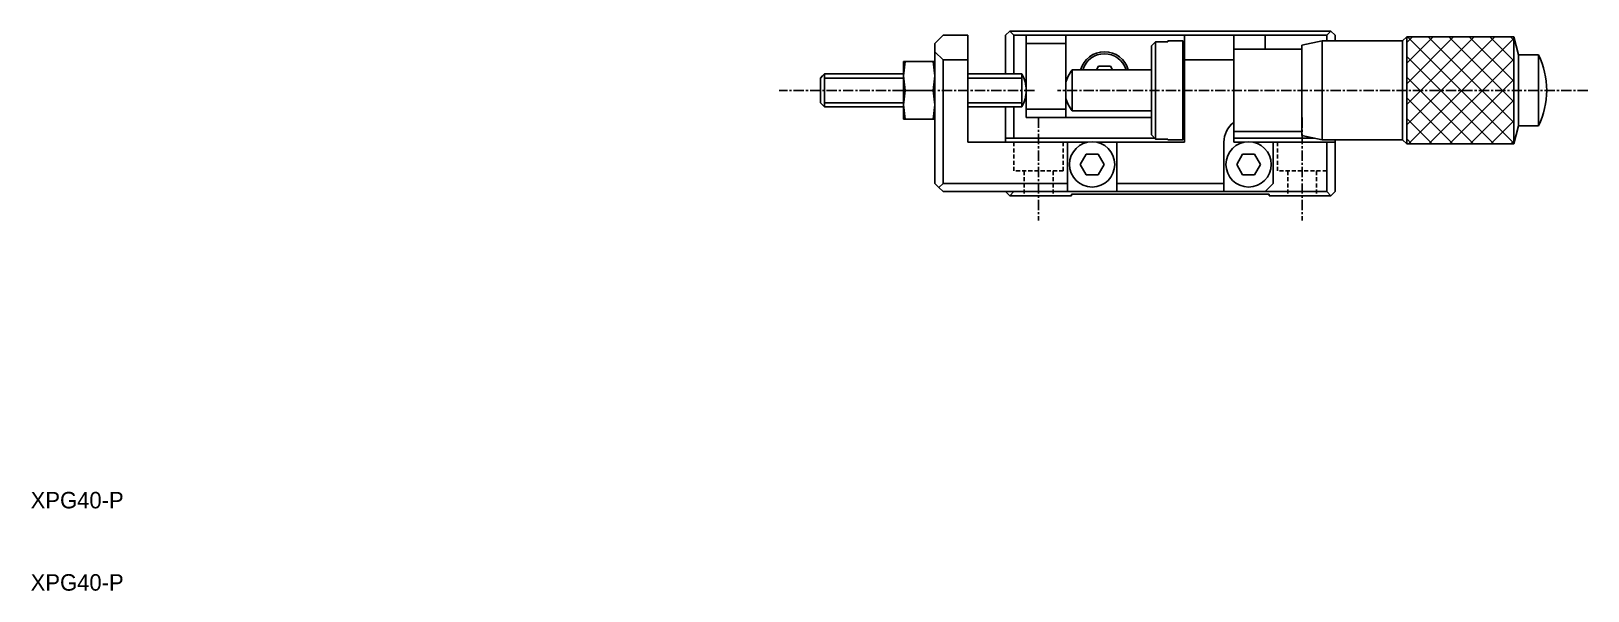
# Model space of a CAD drawing. Extents: x 10 to 379, y 10 to 238.
# Drawn here: x 10.1 to 199.1, y 10 to 78 of the extents above; entities that cross this region are included whole.
import ezdxf

# ---------------------------------------------------------------- set-up
doc = ezdxf.new("R2010")
doc.units = 0
doc.linetypes.add('CENTER', pattern=[2, 1.25, -0.25, 0.25, -0.25])
doc.linetypes.add('DASHED', pattern=[0.75, 0.5, -0.25])
doc.layers.get('0').update_dxf_attribs({"linetype": 'CONTINUOUS'})
doc.layers.add('CENTER', color=1, linetype='CENTER')
doc.styles.get("Standard").update_dxf_attribs({"font": 'FGP教科書体NT-M'})

msp = doc.modelspace()

# ---------------------------------------------------------------- linework, layer by layer
at = {"color": 7, "linetype": 'CONTINUOUS'}
for p, q in [((128.899997, 78), (128.399997, 77.5)), ((129.399997, 77.5), (128.899997, 78)), ((128.899997, 78), (167.899997, 78)), ((167.899997, 78), (167.399997, 77.5)), ((168.399997, 77.5), (167.899997, 78)), ((120.799997, 77.5), (119.799997, 76.5)), ((119.799997, 75.5), (119.799997, 76.5)), ((120.799997, 77.5), (123.799997, 77.5)), ((123.799997, 77.5), (123.799997, 74.5)), ((128.399997, 72.8), (128.399997, 77.5)), ((130.899997, 77.5), (129.399997, 77.5)), ((129.399997, 77.5), (129.399997, 72.8)), ((130.899997, 77.5), (135.699997, 77.5)), ((130.899997, 76.5), (130.899997, 77.5)), ((135.699997, 76.5), (130.899997, 76.5)), ((130.899997, 76.5), (130.899997, 68.5)), ((135.699997, 77.5), (135.699997, 76.5)), ((135.699997, 77.5), (150.099997, 77.5)), ((135.699997, 68.5), (135.699997, 76.5)), ((146.099996, 76.208327), (146.599996, 76.71608)), ((146.099997, 65.391673), (146.099996, 76.208327)), ((146.599996, 76.71608), (146.599997, 64.88392)), ((146.599996, 76.71608), (148.099996, 76.71608)), ((148.099996, 76.71608), (148.099996, 76.8)), ((149.899996, 76.8), (148.099996, 76.8)), ((149.899997, 64.8), (149.899996, 76.8)), ((150.099996, 76.6), (149.899996, 76.8)), ((150.099997, 77.5), (156.099997, 77.5)), ((150.099997, 74.5), (150.099997, 77.5)), ((156.099997, 77.5), (159.899997, 77.5)), ((156.099997, 77.5), (156.099997, 74.5)), ((164.349997, 75.8), (156.099997, 75.8)), ((159.899997, 77.5), (159.899997, 75.8)), ((167.399997, 77.5), (159.899997, 77.5)), ((166.849996, 76.799996), (164.349997, 76.299997)), ((164.349997, 76.299997), (164.349997, 65.300003)), ((166.849996, 76.799996), (166.849996, 64.800004)), ((176.600001, 76.799996), (166.849996, 76.799996)), ((167.399997, 76.799996), (167.399997, 77.5)), ((168.399997, 77.5), (168.399997, 76.799996)), ((177.100003, 77.299999), (176.600001, 76.799996)), ((176.600001, 76.799996), (176.600001, 64.800004)), ((177.100003, 77.299999), (190.100004, 77.299999)), ((177.100003, 64.300001), (177.100003, 77.299999)), ((190.689492, 75.1), (190.100004, 77.299999)), ((190.100004, 77.299999), (190.100004, 64.300001)), ((116.197069, 74.3), (115.999997, 72.55)), ((115.999997, 74.3), (116.197069, 74.3)), ((115.999997, 72.55), (115.999997, 74.3)), ((119.602924, 74.3), (116.197069, 74.3)), ((119.799997, 72.55), (119.602924, 74.3)), ((119.602924, 74.3), (119.799997, 74.3)), ((119.799997, 74.3), (119.799997, 75.5)), ((119.799997, 75.5), (120.799997, 74.5)), ((119.799997, 72.8), (119.799997, 74.3)), ((120.799997, 74.5), (120.799997, 59.5)), ((123.799997, 74.5), (120.799997, 74.5)), ((123.799997, 64.5), (123.799997, 74.5)), ((139.418499, 73.299996), (139.678309, 73.75)), ((139.678309, 73.75), (139.418499, 73.299996)), ((139.678309, 73.75), (141.121684, 73.75)), ((141.121684, 73.75), (139.678309, 73.75)), ((141.121684, 73.75), (141.381494, 73.299996)), ((141.381494, 73.299996), (141.121684, 73.75)), ((150.099997, 74.5), (150.099997, 64.5)), ((156.099997, 74.5), (150.099997, 74.5)), ((156.099997, 66.9), (156.099997, 74.5)), ((190.689492, 75.1), (190.689492, 66.5)), ((193.100003, 75.1), (190.689492, 75.1)), ((193.100003, 75.1), (193.100003, 66.5)), ((105.899996, 69.3), (105.899997, 72.3)), ((106.149997, 72.55), (105.899997, 72.3)), ((106.399997, 72.8), (106.149997, 72.55)), ((106.399997, 72.8), (106.399996, 68.8)), ((115.999977, 72.8), (106.399997, 72.8)), ((115.999996, 69.05), (115.999997, 72.55)), ((115.999997, 72.55), (116.197069, 70.8)), ((119.602924, 70.8), (119.799997, 72.55)), ((119.799997, 68.8), (119.799997, 72.8)), ((130.364098, 72.8), (123.799997, 72.8)), ((130.364098, 68.799995), (130.364098, 72.800005)), ((130.364098, 68.8), (130.364098, 72.8)), ((136.477506, 73.299996), (136.477506, 68.300004)), ((146.099997, 73.299996), (136.477506, 73.299996)), ((116.197069, 70.8), (115.999996, 69.05)), ((119.602924, 70.8), (116.197069, 70.8)), ((119.799996, 69.05), (119.602924, 70.8)), ((105.899996, 69.3), (106.149996, 69.05)), ((106.149996, 69.05), (106.399996, 68.8)), ((106.399996, 68.8), (115.999977, 68.8)), ((115.999996, 69.05), (116.197069, 67.3)), ((115.999996, 67.3), (115.999996, 69.05)), ((119.602924, 67.3), (119.799996, 69.05)), ((119.799997, 59.5), (119.799997, 68.8)), ((123.799997, 68.8), (130.364098, 68.8)), ((128.399997, 65), (128.399997, 68.8)), ((129.399997, 68.8), (129.399997, 65)), ((130.899997, 68.5), (135.699997, 68.5)), ((130.899997, 67.5), (130.899997, 68.5)), ((135.699997, 68.5), (135.699997, 67.5)), ((136.477506, 68.300004), (146.099997, 68.300004)), ((116.197069, 67.3), (115.999996, 67.3)), ((119.602924, 67.3), (116.197069, 67.3)), ((119.799996, 67.3), (119.602924, 67.3)), ((135.699997, 67.5), (130.899997, 67.5)), ((146.099997, 67.5), (135.699997, 67.5)), ((156.099997, 66.9), (156.099997, 64.5)), ((190.100004, 64.300001), (190.689492, 66.5)), ((190.689492, 66.5), (193.100003, 66.5)), ((135.899997, 64.5), (123.799997, 64.5)), ((129.399997, 65), (128.399997, 65)), ((128.399997, 64.5), (128.399997, 65)), ((129.399997, 65), (146.485689, 65)), ((135.899997, 64.5), (135.899997, 59.5)), ((135.899997, 64.5), (138.377981, 64.5)), ((139.422012, 64.5), (141.899997, 64.5)), ((150.099997, 64.5), (141.899997, 64.5)), ((141.899997, 59.5), (141.899997, 64.5)), ((146.599997, 64.88392), (146.099997, 65.391673)), ((148.099997, 64.88392), (146.599997, 64.88392)), ((148.099997, 64.8), (148.099997, 64.88392)), ((148.099997, 64.8), (149.899997, 64.8)), ((149.899997, 64.8), (150.099997, 65)), ((154.899997, 64.5), (154.899997, 59.5)), ((156.099997, 65.8), (164.349997, 65.8)), ((156.099997, 65), (165.850014, 65)), ((156.099997, 64.5), (157.377981, 64.5)), ((158.422012, 64.5), (160.899997, 64.5)), ((160.899997, 59.5), (160.899997, 64.5)), ((167.399997, 64.5), (160.899997, 64.5)), ((164.349997, 65.300003), (166.849996, 64.800004)), ((166.849996, 64.800004), (176.600001, 64.800004)), ((167.399997, 58.5), (167.399997, 64.5)), ((167.399997, 64.5), (168.399997, 64.5)), ((168.399997, 64.800004), (168.399997, 64.5)), ((168.399997, 64.5), (168.399997, 58.5)), ((176.600001, 64.800004), (177.100003, 64.300001)), ((190.100004, 64.300001), (177.100003, 64.300001)), ((137.456621, 61.8), (138.178309, 63.05)), ((138.178309, 63.05), (137.456621, 61.8)), ((138.178309, 63.05), (139.621684, 63.05)), ((139.621684, 63.05), (138.178309, 63.05)), ((139.621684, 63.05), (140.343372, 61.8)), ((140.343372, 61.8), (139.621684, 63.05)), ((156.456621, 61.8), (157.178309, 63.05)), ((157.178309, 63.05), (156.456621, 61.8)), ((157.178309, 63.05), (158.621684, 63.05)), ((158.621684, 63.05), (157.178309, 63.05)), ((158.621684, 63.05), (159.343372, 61.8)), ((159.343372, 61.8), (158.621684, 63.05)), ((138.178309, 60.55), (137.456621, 61.8)), ((139.621684, 60.55), (138.178309, 60.55)), ((140.343372, 61.8), (139.621684, 60.55)), ((157.178309, 60.55), (156.456621, 61.8)), ((158.621684, 60.55), (157.178309, 60.55)), ((159.343372, 61.8), (158.621684, 60.55)), ((120.299997, 59), (119.799997, 59.5)), ((120.799997, 59.5), (120.299997, 59)), ((120.299997, 59), (120.799997, 58.5)), ((120.799997, 59.5), (135.899997, 59.5)), ((135.899997, 59.5), (135.899997, 58.5)), ((141.899997, 59.5), (154.899997, 59.5)), ((141.899997, 58.5), (141.899997, 59.5)), ((154.899997, 59.5), (154.899997, 58.5)), ((159.899997, 58.5), (160.899997, 59.5)), ((135.899997, 58.5), (120.799997, 58.5)), ((128.899997, 58), (128.399997, 58.5)), ((129.399997, 58.5), (128.899997, 58)), ((136.399997, 58), (128.899997, 58)), ((135.899997, 58.5), (141.899997, 58.5)), ((136.399997, 58.2), (160.399997, 58.2)), ((136.399997, 58), (136.399997, 58.2)), ((154.899997, 58.5), (141.899997, 58.5)), ((154.899997, 58.5), (159.899997, 58.5)), ((159.899997, 58.5), (167.399997, 58.5)), ((160.399997, 58.2), (160.399997, 58)), ((167.899997, 58), (160.399997, 58)), ((167.899997, 58), (167.399997, 58.5)), ((168.399997, 58.5), (167.899997, 58))]:
    msp.add_line(p, q, dxfattribs=at)
at = {"color": 3, "linetype": 'CONTINUOUS'}
for p, q in [((177.100003, 77.299999), (177.100003, 64.300001)), ((190.100004, 77.299999), (177.100003, 77.299999)), ((177.100003, 76.600003), (177.799999, 77.299999)), ((177.100003, 74.100003), (180.299999, 77.299999)), ((177.100003, 71.600003), (182.799999, 77.299999)), ((177.100003, 69.100003), (185.299999, 77.299999)), ((177.100003, 66.600003), (187.799999, 77.299999)), ((177.200001, 77.299999), (190.100004, 64.399996)), ((177.300001, 64.300001), (190.100004, 77.100004)), ((179.700001, 77.299999), (190.100004, 66.899996)), ((182.200001, 77.299999), (190.100004, 69.399996)), ((184.700001, 77.299999), (190.100004, 71.899996)), ((187.200001, 77.299999), (190.100004, 74.399996)), ((189.700001, 77.299999), (190.100004, 76.899996)), ((190.100004, 77.299999), (190.100004, 64.300001)), ((177.100003, 74.899997), (187.699999, 64.300001)), ((179.800001, 64.300001), (190.100004, 74.600004)), ((115.999977, 72.3), (106.399997, 72.3)), ((130.364098, 72.3), (123.799997, 72.3)), ((177.100003, 72.399997), (185.199999, 64.300001)), ((182.300001, 64.300001), (190.100004, 72.100004)), ((106.399996, 69.3), (115.999977, 69.3)), ((123.799997, 69.3), (130.364098, 69.3)), ((177.100003, 69.899997), (182.699999, 64.300001)), ((184.800001, 64.300001), (190.100004, 69.600004)), ((177.100003, 67.399997), (180.199999, 64.300001)), ((187.300001, 64.300001), (190.100004, 67.100004)), ((177.100003, 64.899997), (177.699999, 64.300001)), ((177.100003, 64.300001), (190.100004, 64.300001)), ((189.800001, 64.300001), (190.100004, 64.600004))]:
    msp.add_line(p, q, dxfattribs=at)
at = {"color": 3, "linetype": 'DASHED'}
for p, q in [((129.399997, 64.5), (129.399997, 61)), ((135.399997, 64.5), (135.399997, 61)), ((161.399997, 64.5), (161.399997, 61)), ((167.399997, 64.5), (167.399997, 61)), ((135.399997, 61), (129.399997, 61)), ((130.649997, 61), (130.649997, 58)), ((134.149997, 61), (134.149997, 58)), ((167.399997, 61), (161.399997, 61)), ((162.649997, 61), (162.649997, 58)), ((166.149997, 61), (166.149997, 58))]:
    msp.add_line(p, q, dxfattribs=at)
at = {"color": 7, "linetype": 'CONTINUOUS'}
for centre in [(138.899997, 61.8), (157.899997, 61.8)]:
    msp.add_circle(centre, 2.75, dxfattribs=at)
for centre, radius, start, end in [((140.399997, 72.5), 3, 90, 164.534069), ((140.399997, 72.5), 2.75, 90, 163.087697), ((140.399997, 72.5), 3, 15.465931, 90), ((140.399997, 72.5), 2.75, 16.912303, 90), ((184.355002, 70.799998), 9.745001, 333.816215, 26.183797), ((126.899997, 70.8), 4, 0, 30), ((139.600001, 70.799997), 3.999997, 141.317796, 167.161942), ((126.899997, 70.8), 4, 330, 0), ((139.600001, 70.799997), 3.999997, 192.838058, 218.682174), ((157.899997, 64.5), 3, 126.869898, 180)]:
    msp.add_arc(centre, radius, start, end, dxfattribs=at)
at = {"layer": 'CENTER', "color": 1, "linetype": 'CENTER'}
for p, q in [((131.899997, 70.8), (100.899997, 70.8)), ((199.100004, 70.8), (134.699997, 70.8)), ((132.399997, 67.5), (132.399997, 55)), ((164.399997, 67.5), (164.399997, 55))]:
    msp.add_line(p, q, dxfattribs=at)

# ---------------------------------------------------------------- texts
at = {"color": 7, "linetype": 'CONTINUOUS'}
for p in [(10, 20), (10, 10)]:
    msp.add_text('XPG40-P', height=2, dxfattribs=at).set_placement(p)

doc.saveas('drawing.dxf')
